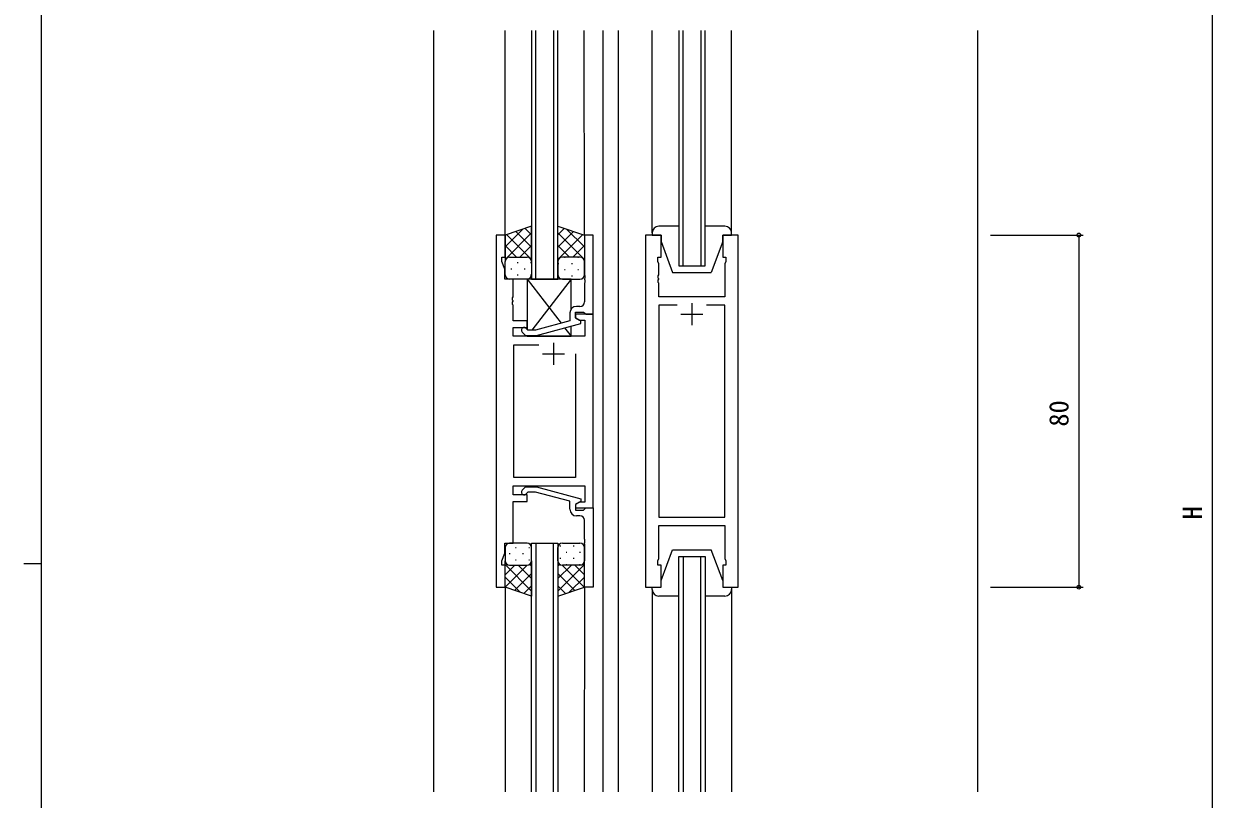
# Model space of a CAD drawing. Units: millimetres, scale not verified. Extents: x -567 to 567, y -403 to 403.
# Drawn here: x -566.7 to -297, y -29.6 to 146.6 of the extents above; entities that cross this region are included whole.
import ezdxf
from ezdxf.enums import TextEntityAlignment as Align

# ---------------------------------------------------------------- set-up
doc = ezdxf.new("R2010")
doc.units = ezdxf.units.MM
doc.header["$LTSCALE"] = 2
for name, color, linetype, lineweight in [('0-1_USER1', 2, 'Continuous', 9), ('0-2_YKK_ZWAK', 4, 'Continuous', 9), ('0-3_YKK_11', 6, 'Continuous', 9), ('0-4_YKK_12', 7, 'Continuous', 9), ('0-5_YKK_13', 7, 'Continuous', 9)]:
    doc.layers.add(name, color=color, linetype=linetype, lineweight=lineweight)
doc.styles.add('ＭＳ ゴシック', font='')
doc.styles.get('ＭＳ ゴシック').set_extended_font_data('MS Gothic')

msp = doc.modelspace()

# ---------------------------------------------------------------- linework, layer by layer
at = {"layer": '0-1_USER1'}
for p, q in [((-473.684, -27.92), (-473.684, 145.08)), ((-457.484, 98.58), (-457.501, 145.08)), ((-450.486, 88.58), (-450.486, 145.08)), ((-446.486, 145.08), (-446.486, 88.58)), ((-439.484, 98.58), (-439.501, 145.08)), ((-435.284, 145.08), (-435.284, -27.92)), ((-431.783, 145.08), (-431.783, -27.92)), ((-417.085, 91.58), (-417.085, 145.08)), ((-413.085, 145.08), (-413.085, 91.58)), ((-350.285, 145.08), (-350.285, -27.92)), ((-450.486, 28.58), (-450.486, -27.92)), ((-446.486, -27.92), (-446.486, 28.58)), ((-417.085, 25.58), (-417.085, -27.92)), ((-413.085, -27.92), (-413.085, 25.58)), ((-457.484, 18.58), (-457.501, -27.92)), ((-439.484, 18.58), (-439.501, -27.92))]:
    msp.add_line(p, q, dxfattribs=at)
for points in [[(-451.486, 145.08), (-451.486, 88.58), (-445.486, 88.58), (-445.486, 145.08)], [(-418.085, 145.08), (-418.085, 91.58), (-412.085, 91.58), (-412.085, 145.08)], [(-451.486, -27.92), (-451.486, 28.58), (-445.486, 28.58), (-445.486, -27.92)], [(-418.085, -27.92), (-418.085, 25.58), (-412.085, 25.58), (-412.085, -27.92)]]:
    msp.add_lwpolyline(points, dxfattribs=at)
at = {"layer": '0-2_YKK_ZWAK'}
for p, q in [((-424.085, 99.08), (-424.085, 145.08)), ((-406.085, 99.08), (-406.085, 145.08)), ((-457.485, 95.876), (-453.43, 99.931)), ((-451.485, 98.657), (-452.928, 100.099)), ((-445.485, 98.657), (-444.043, 100.099)), ((-439.485, 95.876), (-443.54, 99.931)), ((-418.085, 100.58), (-422.585, 100.58)), ((-407.585, 100.58), (-412.085, 100.58)), ((-457.485, 93.048), (-451.485, 99.048)), ((-451.485, 93), (-457.17, 98.685)), ((-451.485, 95.828), (-455.049, 99.392)), ((-445.485, 95.828), (-441.922, 99.392)), ((-439.485, 93.048), (-445.485, 99.048)), ((-445.485, 93), (-439.801, 98.685)), ((-424.085, 99.08), (-424.085, 98.58)), ((-424.085, 98.58), (-422.085, 98.58)), ((-422.085, 98.58), (-422.085, 97.08)), ((-408.085, 98.58), (-406.085, 98.58)), ((-408.085, 97.08), (-408.085, 98.58)), ((-406.085, 98.58), (-406.085, 99.08)), ((-454.894, 93.58), (-457.485, 96.171)), ((-454.125, 93.58), (-451.485, 96.219)), ((-442.846, 93.58), (-445.485, 96.219)), ((-442.077, 93.58), (-439.485, 96.171)), ((-422.085, 97.08), (-419.485, 90.08)), ((-408.085, 97.08), (-410.685, 90.08)), ((-457.301, 93.158), (-457.485, 93.343)), ((-457.485, 89.58), (-457.485, 92.58)), ((-456.485, 93.58), (-452.485, 93.58)), ((-456.485, 93.58), (-452.485, 93.58)), ((-454.75, 92.358), (-454.55, 92.358)), ((-451.72, 92.358), (-451.52, 92.358)), ((-451.69, 93.186), (-451.485, 93.391)), ((-451.485, 92.58), (-451.485, 89.58)), ((-445.281, 93.186), (-445.485, 93.391)), ((-445.485, 92.58), (-445.485, 89.58)), ((-445.25, 92.075), (-445.45, 92.075)), ((-440.485, 93.58), (-444.485, 93.58)), ((-440.485, 93.58), (-444.485, 93.58)), ((-443.835, 93.49), (-444.035, 93.49)), ((-442.22, 92.075), (-442.42, 92.075)), ((-440.805, 93.49), (-441.005, 93.49)), ((-439.67, 93.158), (-439.485, 93.343)), ((-439.485, 89.58), (-439.485, 92.58)), ((-456.165, 90.943), (-455.965, 90.943)), ((-454.75, 89.528), (-454.55, 89.528)), ((-453.135, 90.943), (-452.935, 90.943)), ((-451.72, 89.528), (-451.52, 89.528)), ((-445.25, 89.245), (-445.428, 89.245)), ((-443.835, 90.66), (-444.035, 90.66)), ((-442.22, 89.245), (-442.42, 89.245)), ((-440.805, 90.66), (-441.005, 90.66)), ((-419.485, 90.08), (-410.685, 90.08)), ((-452.485, 88.58), (-456.485, 88.58)), ((-452.485, 88.58), (-444.755, 78.531)), ((-442.485, 88.58), (-451.408, 76.98)), ((-444.485, 88.58), (-440.485, 88.58)), ((-442.485, 81.78), (-442.485, 88.58)), ((-443.963, 77.501), (-442.485, 75.58)), ((-457.484, 27.58), (-457.484, 24.58)), ((-452.484, 28.58), (-456.484, 28.58)), ((-455.149, 27.631), (-454.949, 27.631)), ((-452.119, 27.631), (-451.919, 27.631)), ((-451.484, 24.58), (-451.484, 27.58)), ((-445.484, 24.58), (-445.484, 27.58)), ((-444.849, 27.915), (-445.049, 27.915)), ((-444.484, 28.58), (-440.484, 28.58)), ((-441.819, 27.915), (-442.019, 27.915)), ((-439.484, 27.58), (-439.484, 24.58)), ((-422.085, 20.08), (-419.485, 27.08)), ((-419.485, 27.08), (-410.685, 27.08)), ((-408.085, 20.08), (-410.685, 27.08)), ((-456.564, 26.216), (-456.364, 26.216)), ((-455.149, 24.801), (-454.949, 24.801)), ((-453.534, 26.216), (-453.334, 26.216)), ((-452.119, 24.801), (-451.919, 24.801)), ((-451.484, 24.56), (-451.484, 24.559)), ((-445.484, 24.56), (-445.484, 24.559)), ((-444.849, 25.085), (-445.049, 25.085)), ((-443.434, 26.5), (-443.634, 26.5)), ((-441.819, 25.085), (-442.019, 25.085)), ((-440.404, 26.5), (-440.604, 26.5)), ((-457.433, 24.267), (-457.484, 24.216)), ((-457.484, 23.711), (-451.484, 17.711)), ((-455.292, 23.58), (-457.484, 21.388)), ((-452.463, 23.58), (-457.469, 18.575)), ((-456.484, 23.58), (-452.484, 23.58)), ((-456.484, 23.58), (-452.484, 23.58)), ((-451.484, 21.731), (-455.347, 17.868)), ((-454.524, 23.58), (-451.484, 20.54)), ((-451.89, 23.775), (-451.484, 23.368)), ((-445.077, 23.775), (-445.484, 23.368)), ((-439.484, 23.711), (-445.484, 17.711)), ((-442.444, 23.58), (-445.484, 20.54)), ((-445.484, 21.731), (-441.62, 17.868)), ((-444.504, 23.58), (-439.499, 18.575)), ((-440.484, 23.58), (-444.484, 23.58)), ((-440.484, 23.58), (-444.484, 23.58)), ((-443.434, 23.67), (-443.634, 23.67)), ((-441.676, 23.58), (-439.484, 21.388)), ((-440.404, 23.67), (-440.604, 23.67)), ((-439.534, 24.267), (-439.484, 24.216)), ((-457.484, 20.883), (-454.029, 17.428)), ((-451.484, 18.903), (-453.226, 17.16)), ((-445.484, 18.903), (-443.742, 17.16)), ((-439.484, 20.883), (-442.939, 17.428)), ((-422.085, 18.58), (-422.085, 20.08)), ((-408.085, 20.08), (-408.085, 18.58)), ((-424.085, 18.58), (-422.085, 18.58)), ((-424.085, 18.08), (-424.085, 18.58)), ((-424.085, 18.08), (-424.085, -27.92)), ((-418.085, 16.58), (-422.585, 16.58)), ((-407.585, 16.58), (-412.085, 16.58)), ((-408.085, 18.58), (-406.085, 18.58)), ((-406.085, 18.58), (-406.085, 18.08)), ((-406.085, 18.08), (-406.085, -27.92))]:
    msp.add_line(p, q, dxfattribs=at)
for points in [[(-451.485, 92.58), (-451.485, 100.58), (-457.485, 98.58), (-457.485, 92.58)], [(-445.485, 92.58), (-445.485, 100.58), (-439.485, 98.58), (-439.485, 92.58)], [(-442.485, 88.58), (-452.485, 88.58), (-452.485, 77.128)], [(-452.485, 75.78), (-452.485, 75.58), (-442.485, 75.58), (-442.485, 77.897)], [(-451.484, 24.58), (-451.484, 16.58), (-457.484, 18.58), (-457.484, 24.58)], [(-445.484, 24.58), (-445.484, 16.58), (-439.484, 18.58), (-439.484, 24.58)]]:
    msp.add_lwpolyline(points, dxfattribs=at)
for centre, radius, start, end in [((-422.585, 99.08), 1.5, 90, 180), ((-407.585, 99.08), 1.5, 0, 90), ((-456.485, 92.58), 1, 90, 180), ((-456.485, 92.58), 1, 90, 180), ((-452.485, 92.58), 1, 360, 90), ((-452.485, 92.58), 1, 360, 90), ((-444.485, 92.58), 1, 90, 180), ((-444.485, 92.58), 1, 90, 180), ((-440.485, 92.58), 1, 0, 90), ((-440.485, 92.58), 1, 0, 90), ((-456.485, 89.58), 1, 180, 270), ((-452.485, 89.58), 1, 270, 360), ((-444.485, 89.58), 1, 180, 270), ((-440.485, 89.58), 1, 270, 0), ((-456.484, 27.58), 1, 90, 180), ((-452.484, 27.58), 1, 0, 90), ((-444.484, 27.58), 1, 90, 180), ((-440.484, 27.58), 1, 360, 90), ((-456.484, 24.58), 1, 180, 270), ((-456.484, 24.58), 1, 180, 270), ((-452.484, 24.58), 1, 270, 0), ((-452.484, 24.58), 1, 270, 0), ((-444.484, 24.58), 1, 180, 270), ((-444.484, 24.58), 1, 180, 270), ((-440.484, 24.58), 1, 270, 360), ((-440.484, 24.58), 1, 270, 360), ((-422.585, 18.08), 1.5, 180, 270), ((-407.585, 18.08), 1.5, 270, 0)]:
    msp.add_arc(centre, radius, start, end, dxfattribs=at)
at = {"layer": '0-3_YKK_11'}
for p, q in [((-296.985, 228.58), (-296.985, -157.42)), ((-347.285, 98.58), (-326.285, 98.58)), ((-327.285, 98.58), (-327.285, 18.58)), ((-347.285, 18.58), (-326.285, 18.58))]:
    msp.add_line(p, q, dxfattribs=at)
for centre in [(-327.285, 98.58), (-327.285, 18.58)]:
    msp.add_circle(centre, 0.425, dxfattribs=at)
at = {"layer": '0-4_YKK_12'}
for p, q in [((-440.485, 82.38), (-441.285, 82.38)), ((-418.435, 82.65), (-422.585, 82.65)), ((-415.085, 83.08), (-415.085, 78.08)), ((-417.585, 80.58), (-412.585, 80.58)), ((-446.486, 74.08), (-446.486, 69.08)), ((-448.986, 71.58), (-443.986, 71.58)), ((-441.486, 71.58), (-441.486, 43.51)), ((-440.483, 34.78), (-441.283, 34.78))]:
    msp.add_line(p, q, dxfattribs=at)
for points in [[(-459.486, 98.58), (-459.486, 18.58), (-457.486, 18.58), (-457.486, 23.58), (-458.186, 23.58), (-458.186, 24.58), (-457.556, 26.311), (-457.556, 28.58), (-455.686, 28.58), (-455.686, 38.08), (-452.486, 38.08), (-452.486, 39.58), (-455.686, 39.58), (-455.686, 41.58), (-439.416, 41.58), (-439.416, 37.88), (-440.62, 37.88), (-441.486, 37.38), (-441.486, 36.58), (-437.486, 36.58), (-437.486, 80.58), (-441.486, 80.58), (-441.486, 79.78), (-440.62, 79.28), (-439.416, 79.28), (-439.416, 75.58), (-455.686, 75.58), (-455.686, 77.58), (-452.486, 77.58), (-452.486, 79.08), (-455.686, 79.08), (-455.686, 82.621), (-455.806, 82.805), (-455.806, 83.355), (-455.686, 83.538), (-455.686, 83.621), (-455.806, 83.805), (-455.806, 84.355), (-455.686, 84.538), (-455.686, 88.58)], [(-455.686, 88.58), (-457.556, 88.58), (-457.556, 90.849), (-458.186, 92.58), (-458.186, 93.58), (-457.486, 93.58), (-457.486, 98.58), (-459.486, 98.58)], [(-437.485, 80.58), (-437.485, 98.58), (-439.485, 98.58), (-439.485, 89.538), (-439.365, 89.355), (-439.365, 88.805), (-439.485, 88.621), (-439.485, 88.538), (-439.365, 88.355), (-439.365, 87.805), (-439.485, 87.621), (-439.485, 83.38)], [(-453.609, 76.555), (-452.833, 75.78), (-450.388, 75.78), (-440.285, 78.487), (-440.285, 79.087), (-441.485, 79.78), (-441.485, 81.08), (-439.685, 81.08), (-439.485, 80.88), (-439.185, 80.58), (-437.485, 80.58)], [(-418.435, 82.65), (-422.585, 82.65), (-422.585, 34.51), (-407.585, 34.51), (-407.585, 82.65), (-411.734, 82.65)], [(-442.785, 80.88), (-442.785, 79.059), (-450.546, 76.98), (-452.336, 76.98), (-452.76, 77.404)], [(-441.486, 71.58), (-441.486, 43.51), (-455.486, 43.51), (-455.486, 73.65), (-449.837, 73.65)], [(-453.607, 40.604), (-452.831, 41.38), (-450.386, 41.38), (-440.283, 38.673), (-440.283, 38.073), (-441.483, 37.38), (-441.483, 36.08), (-439.683, 36.08), (-439.483, 36.28), (-439.183, 36.58), (-437.483, 36.58)], [(-442.783, 36.28), (-442.783, 38.1), (-450.544, 40.18), (-452.334, 40.18), (-452.759, 39.755)], [(-437.483, 36.58), (-437.483, 18.58), (-439.483, 18.58), (-439.483, 27.621), (-439.363, 27.805), (-439.363, 28.355), (-439.483, 28.538), (-439.483, 28.621), (-439.363, 28.805), (-439.363, 29.355), (-439.483, 29.538), (-439.483, 33.78)]]:
    msp.add_lwpolyline(points, dxfattribs=at)
msp.add_lwpolyline([(-425.585, 98.58), (-425.585, 18.58), (-422.085, 18.58), (-422.085, 23.58), (-422.785, 23.58), (-422.785, 24.58), (-422.585, 25.129), (-422.585, 32.58), (-407.585, 32.58), (-407.585, 25.129), (-407.385, 24.58), (-407.385, 23.58), (-408.085, 23.58), (-408.085, 18.58), (-404.585, 18.58), (-404.585, 98.58), (-408.085, 98.58), (-408.085, 93.58), (-407.385, 93.58), (-407.385, 92.58), (-407.585, 92.03), (-407.585, 84.58), (-422.585, 84.58), (-422.585, 87.621), (-422.705, 87.805), (-422.705, 88.355), (-422.585, 88.538), (-422.585, 88.621), (-422.705, 88.805), (-422.705, 89.355), (-422.585, 89.538), (-422.585, 92.03), (-422.785, 92.58), (-422.785, 93.58), (-422.085, 93.58), (-422.085, 98.58)], close=True, dxfattribs=at)
for centre, radius, start, end in [((-441.285, 80.88), 1.5, 90.00001, 179.99999), ((-440.485, 83.38), 1, 270.00001, 359.99999), ((-453.185, 76.98), 0.6, 44.99999, 225.00001), ((-453.183, 40.18), 0.6, 134.99999, 315.00001), ((-441.283, 36.28), 1.5, 180.00001, 269.99999), ((-440.483, 33.78), 1, 0.00001, 89.99999)]:
    msp.add_arc(centre, radius, start, end, dxfattribs=at)
at = {"layer": '0-5_YKK_13'}
for p, q in [((-562.726, -351), (-562.726, 399)), ((-566.726, 24), (-562.726, 24))]:
    msp.add_line(p, q, dxfattribs=at)

# ---------------------------------------------------------------- texts
at = {"layer": '0-3_YKK_11', "style": 'ＭＳ ゴシック'}
for s, p in [('80', (-328.285, 55.06)), ('H', (-297.985, 33.98))]:
    msp.add_text(s, height=4.399, rotation=90, dxfattribs=at).set_placement(p, align=Align.BOTTOM_LEFT)

doc.saveas('drawing.dxf')
